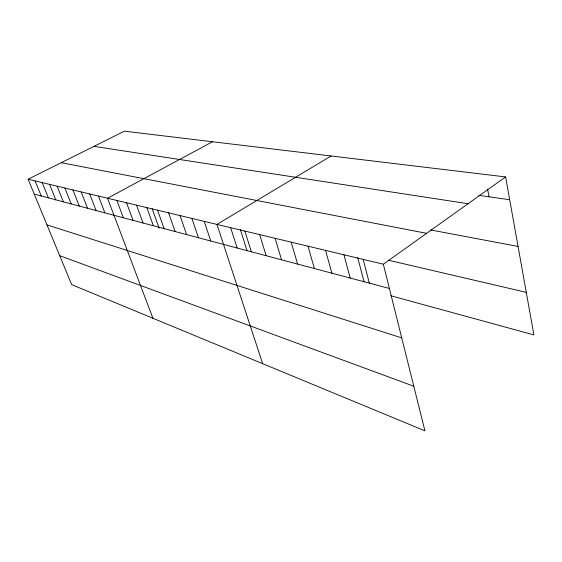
<?xml version="1.0" encoding="UTF-8"?>
<svg xmlns="http://www.w3.org/2000/svg" width="562" height="562" viewBox="0 0 562 562"><rect width="100%" height="100%" fill="white"/><g stroke="black" fill="none" stroke-linecap="round" stroke-linejoin="round"><path stroke-width="0.84" d="M383.34 264.203L424.935 430.829L71.683 284.639L28.1 179.229L383.34 264.203L505.617 176.925L533.9 334.903L390.787 295.738M331.109 155.976L216.96 224.407L262.658 363.67M212.506 141.743L107.539 198.231L152.906 318.254M28.1 179.229L124.42 131.171L505.617 176.925M478.726 195.33L509.706 199.749M93.966 146.366L468.069 203.725M430.64 229.949L518.066 246.444M61.244 162.692L426.593 233.328M388.194 260.157L526.285 292.345M34.254 194.108L389.396 288.461M46.983 224.905L401.732 337.881M59.705 255.675L413.801 386.227M35.048 180.894L41.237 195.962M42.199 182.601L48.416 197.873M49.547 184.364L55.8 199.833M57.113 186.17L63.394 201.849M64.897 188.031L71.205 203.929M72.912 189.949L79.256 206.064M81.174 191.93L87.546 208.27M89.695 193.967L96.088 210.539M98.476 196.068L104.897 212.879M116.889 200.472L123.359 217.782M126.548 202.784L133.046 220.353M136.531 205.165L143.043 223.009M146.851 207.638L153.384 225.755M152.169 208.727L159.123 228.165M157.529 210.188L164.076 228.601M168.586 212.836L175.133 231.537M180.03 215.569L186.591 234.579M191.895 218.407L198.456 237.733M204.196 221.351L210.757 241M230.631 227.673L237.178 248.018M240.332 229.472L247.013 250.54M244.849 231.08L251.383 251.79M259.658 234.621L266.163 255.717M275.092 238.309L281.569 259.813M291.193 242.159L297.621 264.077M307.997 246.184L314.383 268.531M325.56 250.385L331.882 273.181M343.937 254.776L350.182 278.042M357.727 257.635L364.05 281.787M363.171 259.377L369.332 283.129M487.591 189.057L489.052 196.805"/></g></svg>
